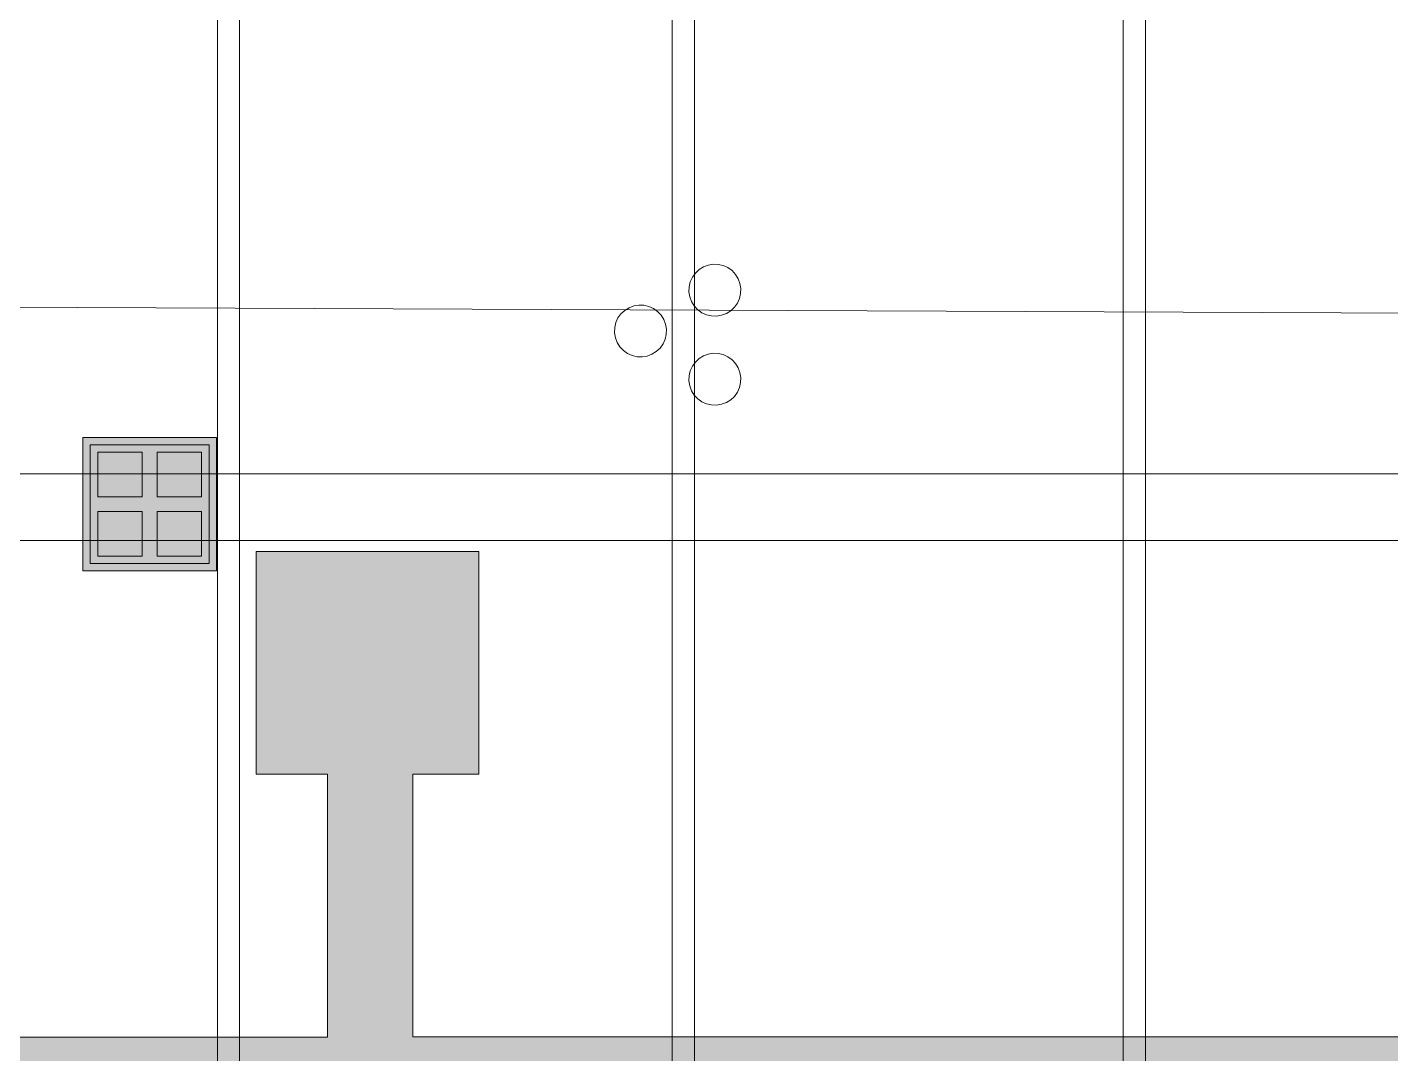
# Model space of a CAD drawing. Header units: inches. Extents: x -10671 to 1761, y -674 to 7170.
# Drawn here: x -8331.2 to -7963.9, y 5630.2 to 5906.8 of the extents above; entities that cross this region are included whole.
import ezdxf

# ---------------------------------------------------------------- set-up
doc = ezdxf.new("R2010")
doc.units = ezdxf.units.IN
doc.header["$LTSCALE"] = 19.2
doc.header["$MEASUREMENT"] = 0
for name, color, linetype, lineweight, true_color in [('DWG-bldg-utility box', 3, 'Continuous', 18, 0x00ff00), ('Venue-Ceiling-HVAC', 7, 'Continuous', 5, 0xbbbbbb), ('Venue-Rigging Steel-High', 7, 'Continuous', 5, 0x800000), ('Venue-Rigging Steel-Low', 7, 'Continuous', 5, 0x0000dd)]:
    doc.layers.add(name, color=color, linetype=linetype, lineweight=lineweight, true_color=true_color)
for name, color, linetype, lineweight in [('Venue-Ceiling-Lights', 7, 'Continuous', 5), ('Venue-Ceiling-Lights Circuits', 7, 'Continuous', 5), ('Venue-Floor Pockets', 7, 'Continuous', 5)]:
    doc.layers.add(name, color=color, linetype=linetype, lineweight=lineweight)

# ---------------------------------------------------------------- blocks, each defined once
blk = doc.blocks.new('FLOORBOX')
at = {"layer": 'Venue-Floor Pockets', "linetype": 'Continuous', "lineweight": 0, "true_color": 0xaaaaaa}
blk.add_hatch(color=253, dxfattribs=at).paths.add_polyline_path([(-18, 18), (18, 18), (18, -18), (-18, -18)])
at = {"layer": 'Venue-Floor Pockets', "linetype": 'Continuous', "lineweight": 0, "true_color": 0xbbbbbb}
blk.add_hatch(color=9, dxfattribs=at).paths.add_polyline_path([(-16, 16), (16, 16), (16, -16), (-16, -16)])
at = {"layer": 'Venue-Floor Pockets', "linetype": 'Continuous', "lineweight": 0, "true_color": 0xdddddd}
for points in [[(-14, 14), (-2, 14), (-2, 2), (-14, 2)], [(2, 14), (14, 14), (14, 2), (2, 2)], [(-14, -2), (-2, -2), (-2, -14), (-14, -14)], [(2, -2), (14, -2), (14, -14), (2, -14)]]:
    blk.add_hatch(color=254, dxfattribs=at).paths.add_polyline_path(points)
at = {"layer": 'Venue-Floor Pockets', "color": 7, "linetype": 'Continuous', "lineweight": 5, "flags": 128}
for points in [[(-18, 18), (18, 18), (18, -18), (-18, -18)], [(-16, 16), (16, 16), (16, -16), (-16, -16)], [(-14, 14), (-2, 14), (-2, 2), (-14, 2)], [(2, 14), (14, 14), (14, 2), (2, 2)], [(-14, -2), (-2, -2), (-2, -14), (-14, -14)], [(2, -2), (14, -2), (14, -14), (2, -14)]]:
    blk.add_lwpolyline(points, close=True, dxfattribs=at)
blk = doc.blocks.new('Group-1321-1')
at = {"layer": 'Venue-Ceiling-Lights', "color": 12, "linetype": 'Continuous', "lineweight": 5, "true_color": 0xdd0000}
for points, invisible_edges in [([(-8152.96, 5835.51, 372.05), (-8150.24, 5841.52, 372.05), (-8146.44, 5842.95, 372.05), (-8152.96, 5835.51, 372.05)], 15), ([(-8145.52, 5828.98, 372.05), (-8152.96, 5835.51, 372.05), (-8146.44, 5842.95, 372.05), (-8145.52, 5828.98, 372.05)], 15), ([(-8146.44, 5842.95, 360.05), (-8150.24, 5841.52, 360.05), (-8152.96, 5835.51, 360.05), (-8146.44, 5842.95, 360.05)], 15), ([(-8138.99, 5836.42, 360.05), (-8146.44, 5842.95, 360.05), (-8152.96, 5835.51, 360.05), (-8138.99, 5836.42, 360.05)], 15), ([(-8152.96, 5835.51, 372.05), (-8152.04, 5839.47, 372.05), (-8150.24, 5841.52, 372.05), (-8152.96, 5835.51, 372.05)], 15), ([(-8150.24, 5841.52, 360.05), (-8152.04, 5839.47, 360.05), (-8152.96, 5835.51, 360.05), (-8150.24, 5841.52, 360.05)], 15), ([(-8152.04, 5839.47, 372.05), (-8151.24, 5840.58, 372.05), (-8150.24, 5841.52, 372.05), (-8152.04, 5839.47, 372.05)], 12), ([(-8150.24, 5841.52, 360.05), (-8151.24, 5840.58, 360.05), (-8152.04, 5839.47, 360.05), (-8150.24, 5841.52, 360.05)], 12), ([(-8150.24, 5841.52, 372.05), (-8149.08, 5842.24, 372.05), (-8146.44, 5842.95, 372.05), (-8150.24, 5841.52, 372.05)], 14), ([(-8146.44, 5842.95, 360.05), (-8149.08, 5842.24, 360.05), (-8150.24, 5841.52, 360.05), (-8146.44, 5842.95, 360.05)], 13), ([(-8149.08, 5842.24, 372.05), (-8147.79, 5842.73, 372.05), (-8146.44, 5842.95, 372.05), (-8149.08, 5842.24, 372.05)], 12), ([(-8146.44, 5842.95, 360.05), (-8147.79, 5842.73, 360.05), (-8149.08, 5842.24, 360.05), (-8146.44, 5842.95, 360.05)], 12), ([(-8146.44, 5842.95, 372.05), (-8145.07, 5842.91, 372.05), (-8142.48, 5842.03, 372.05), (-8146.44, 5842.95, 372.05)], 14), ([(-8146.44, 5842.95, 372.05), (-8142.48, 5842.03, 372.05), (-8140.43, 5840.23, 372.05), (-8146.44, 5842.95, 372.05)], 15), ([(-8146.44, 5842.95, 372.05), (-8140.43, 5840.23, 372.05), (-8138.99, 5836.42, 372.05), (-8146.44, 5842.95, 372.05)], 15), ([(-8146.44, 5842.95, 372.05), (-8138.99, 5836.42, 372.05), (-8145.52, 5828.98, 372.05), (-8146.44, 5842.95, 372.05)], 15), ([(-8142.48, 5842.03, 360.05), (-8145.07, 5842.91, 360.05), (-8146.44, 5842.95, 360.05), (-8142.48, 5842.03, 360.05)], 13), ([(-8140.43, 5840.23, 360.05), (-8142.48, 5842.03, 360.05), (-8146.44, 5842.95, 360.05), (-8140.43, 5840.23, 360.05)], 15), ([(-8138.99, 5836.42, 360.05), (-8140.43, 5840.23, 360.05), (-8146.44, 5842.95, 360.05), (-8138.99, 5836.42, 360.05)], 15), ([(-8145.07, 5842.91, 372.05), (-8143.73, 5842.6, 372.05), (-8142.48, 5842.03, 372.05), (-8145.07, 5842.91, 372.05)], 12), ([(-8142.48, 5842.03, 360.05), (-8143.73, 5842.6, 360.05), (-8145.07, 5842.91, 360.05), (-8142.48, 5842.03, 360.05)], 12), ([(-8142.48, 5842.03, 372.05), (-8141.36, 5841.23, 372.05), (-8140.43, 5840.23, 372.05), (-8142.48, 5842.03, 372.05)], 12), ([(-8140.43, 5840.23, 360.05), (-8141.36, 5841.23, 360.05), (-8142.48, 5842.03, 360.05), (-8140.43, 5840.23, 360.05)], 12), ([(-8152.96, 5835.51, 372.05), (-8152.92, 5836.88, 372.05), (-8152.04, 5839.47, 372.05), (-8152.96, 5835.51, 372.05)], 14), ([(-8152.04, 5839.47, 360.05), (-8152.92, 5836.88, 360.05), (-8152.96, 5835.51, 360.05), (-8152.04, 5839.47, 360.05)], 13), ([(-8152.92, 5836.88, 372.05), (-8152.61, 5838.22, 372.05), (-8152.04, 5839.47, 372.05), (-8152.92, 5836.88, 372.05)], 12), ([(-8152.04, 5839.47, 360.05), (-8152.61, 5838.22, 360.05), (-8152.92, 5836.88, 360.05), (-8152.04, 5839.47, 360.05)], 12), ([(-8140.43, 5840.23, 372.05), (-8139.7, 5839.06, 372.05), (-8138.99, 5836.42, 372.05), (-8140.43, 5840.23, 372.05)], 14), ([(-8138.99, 5836.42, 360.05), (-8139.7, 5839.06, 360.05), (-8140.43, 5840.23, 360.05), (-8138.99, 5836.42, 360.05)], 13), ([(-8139.7, 5839.06, 372.05), (-8139.22, 5837.78, 372.05), (-8138.99, 5836.42, 372.05), (-8139.7, 5839.06, 372.05)], 12), ([(-8138.99, 5836.42, 360.05), (-8139.22, 5837.78, 360.05), (-8139.7, 5839.06, 360.05), (-8138.99, 5836.42, 360.05)], 12), ([(-8152.96, 5835.51, 360.05), (-8145.52, 5828.98, 360.05), (-8138.99, 5836.42, 360.05), (-8152.96, 5835.51, 360.05)], 15), ([(-8152.26, 5832.87, 372.05), (-8152.74, 5834.15, 372.05), (-8152.96, 5835.51, 372.05), (-8152.26, 5832.87, 372.05)], 12), ([(-8151.53, 5831.71, 372.05), (-8152.26, 5832.87, 372.05), (-8152.96, 5835.51, 372.05), (-8151.53, 5831.71, 372.05)], 14), ([(-8145.52, 5828.98, 372.05), (-8151.53, 5831.71, 372.05), (-8152.96, 5835.51, 372.05), (-8145.52, 5828.98, 372.05)], 15), ([(-8152.96, 5835.51, 360.05), (-8152.74, 5834.15, 360.05), (-8152.26, 5832.87, 360.05), (-8152.96, 5835.51, 360.05)], 12), ([(-8152.96, 5835.51, 360.05), (-8152.26, 5832.87, 360.05), (-8151.53, 5831.71, 360.05), (-8152.96, 5835.51, 360.05)], 13), ([(-8152.96, 5835.51, 360.05), (-8151.53, 5831.71, 360.05), (-8145.52, 5828.98, 360.05), (-8152.96, 5835.51, 360.05)], 15), ([(-8138.99, 5836.42, 372.05), (-8141.72, 5830.41, 372.05), (-8145.52, 5828.98, 372.05), (-8138.99, 5836.42, 372.05)], 15), ([(-8145.52, 5828.98, 360.05), (-8141.72, 5830.41, 360.05), (-8138.99, 5836.42, 360.05), (-8145.52, 5828.98, 360.05)], 15), ([(-8138.99, 5836.42, 372.05), (-8139.92, 5832.47, 372.05), (-8141.72, 5830.41, 372.05), (-8138.99, 5836.42, 372.05)], 15), ([(-8141.72, 5830.41, 360.05), (-8139.92, 5832.47, 360.05), (-8138.99, 5836.42, 360.05), (-8141.72, 5830.41, 360.05)], 15), ([(-8138.99, 5836.42, 372.05), (-8139.04, 5835.05, 372.05), (-8139.92, 5832.47, 372.05), (-8138.99, 5836.42, 372.05)], 14), ([(-8139.92, 5832.47, 360.05), (-8139.04, 5835.05, 360.05), (-8138.99, 5836.42, 360.05), (-8139.92, 5832.47, 360.05)], 13), ([(-8139.04, 5835.05, 372.05), (-8139.35, 5833.72, 372.05), (-8139.92, 5832.47, 372.05), (-8139.04, 5835.05, 372.05)], 12), ([(-8139.92, 5832.47, 360.05), (-8139.35, 5833.72, 360.05), (-8139.04, 5835.05, 360.05), (-8139.92, 5832.47, 360.05)], 12), ([(-8173, 5824.51, 372.05), (-8170.28, 5830.52, 372.05), (-8166.47, 5831.95, 372.05), (-8173, 5824.51, 372.05)], 15), ([(-8165.56, 5817.98, 372.05), (-8173, 5824.51, 372.05), (-8166.47, 5831.95, 372.05), (-8165.56, 5817.98, 372.05)], 15), ([(-8166.47, 5831.95, 360.05), (-8170.28, 5830.52, 360.05), (-8173, 5824.51, 360.05), (-8166.47, 5831.95, 360.05)], 15), ([(-8159.03, 5825.42, 360.05), (-8166.47, 5831.95, 360.05), (-8173, 5824.51, 360.05), (-8159.03, 5825.42, 360.05)], 15), ([(-8173, 5824.51, 372.05), (-8172.08, 5828.47, 372.05), (-8170.28, 5830.52, 372.05), (-8173, 5824.51, 372.05)], 15), ([(-8170.28, 5830.52, 360.05), (-8172.08, 5828.47, 360.05), (-8173, 5824.51, 360.05), (-8170.28, 5830.52, 360.05)], 15), ([(-8172.08, 5828.47, 372.05), (-8171.28, 5829.58, 372.05), (-8170.28, 5830.52, 372.05), (-8172.08, 5828.47, 372.05)], 12), ([(-8170.28, 5830.52, 360.05), (-8171.28, 5829.58, 360.05), (-8172.08, 5828.47, 360.05), (-8170.28, 5830.52, 360.05)], 12), ([(-8170.28, 5830.52, 372.05), (-8169.11, 5831.24, 372.05), (-8166.47, 5831.95, 372.05), (-8170.28, 5830.52, 372.05)], 14), ([(-8166.47, 5831.95, 360.05), (-8169.11, 5831.24, 360.05), (-8170.28, 5830.52, 360.05), (-8166.47, 5831.95, 360.05)], 13), ([(-8169.11, 5831.24, 372.05), (-8167.83, 5831.73, 372.05), (-8166.47, 5831.95, 372.05), (-8169.11, 5831.24, 372.05)], 12), ([(-8166.47, 5831.95, 360.05), (-8167.83, 5831.73, 360.05), (-8169.11, 5831.24, 360.05), (-8166.47, 5831.95, 360.05)], 12), ([(-8166.47, 5831.95, 372.05), (-8165.1, 5831.91, 372.05), (-8162.51, 5831.03, 372.05), (-8166.47, 5831.95, 372.05)], 14), ([(-8166.47, 5831.95, 372.05), (-8162.51, 5831.03, 372.05), (-8160.46, 5829.23, 372.05), (-8166.47, 5831.95, 372.05)], 15), ([(-8166.47, 5831.95, 372.05), (-8160.46, 5829.23, 372.05), (-8159.03, 5825.42, 372.05), (-8166.47, 5831.95, 372.05)], 15), ([(-8166.47, 5831.95, 372.05), (-8159.03, 5825.42, 372.05), (-8165.56, 5817.98, 372.05), (-8166.47, 5831.95, 372.05)], 15), ([(-8162.51, 5831.03, 360.05), (-8165.1, 5831.91, 360.05), (-8166.47, 5831.95, 360.05), (-8162.51, 5831.03, 360.05)], 13), ([(-8160.46, 5829.23, 360.05), (-8162.51, 5831.03, 360.05), (-8166.47, 5831.95, 360.05), (-8160.46, 5829.23, 360.05)], 15), ([(-8159.03, 5825.42, 360.05), (-8160.46, 5829.23, 360.05), (-8166.47, 5831.95, 360.05), (-8159.03, 5825.42, 360.05)], 15), ([(-8165.1, 5831.91, 372.05), (-8163.76, 5831.6, 372.05), (-8162.51, 5831.03, 372.05), (-8165.1, 5831.91, 372.05)], 12), ([(-8162.51, 5831.03, 360.05), (-8163.76, 5831.6, 360.05), (-8165.1, 5831.91, 360.05), (-8162.51, 5831.03, 360.05)], 12), ([(-8162.51, 5831.03, 372.05), (-8161.4, 5830.23, 372.05), (-8160.46, 5829.23, 372.05), (-8162.51, 5831.03, 372.05)], 12), ([(-8160.46, 5829.23, 360.05), (-8161.4, 5830.23, 360.05), (-8162.51, 5831.03, 360.05), (-8160.46, 5829.23, 360.05)], 12), ([(-8149.48, 5829.9, 372.05), (-8150.59, 5830.7, 372.05), (-8151.53, 5831.71, 372.05), (-8149.48, 5829.9, 372.05)], 12), ([(-8145.52, 5828.98, 372.05), (-8149.48, 5829.9, 372.05), (-8151.53, 5831.71, 372.05), (-8145.52, 5828.98, 372.05)], 15), ([(-8151.53, 5831.71, 360.05), (-8150.59, 5830.7, 360.05), (-8149.48, 5829.9, 360.05), (-8151.53, 5831.71, 360.05)], 12), ([(-8151.53, 5831.71, 360.05), (-8149.48, 5829.9, 360.05), (-8145.52, 5828.98, 360.05), (-8151.53, 5831.71, 360.05)], 15), ([(-8141.72, 5830.41, 372.05), (-8142.88, 5829.69, 372.05), (-8145.52, 5828.98, 372.05), (-8141.72, 5830.41, 372.05)], 14), ([(-8145.52, 5828.98, 360.05), (-8142.88, 5829.69, 360.05), (-8141.72, 5830.41, 360.05), (-8145.52, 5828.98, 360.05)], 13), ([(-8139.92, 5832.47, 372.05), (-8140.72, 5831.35, 372.05), (-8141.72, 5830.41, 372.05), (-8139.92, 5832.47, 372.05)], 12), ([(-8141.72, 5830.41, 360.05), (-8140.72, 5831.35, 360.05), (-8139.92, 5832.47, 360.05), (-8141.72, 5830.41, 360.05)], 12), ([(-8173, 5824.51, 372.05), (-8172.95, 5825.88, 372.05), (-8172.08, 5828.47, 372.05), (-8173, 5824.51, 372.05)], 14), ([(-8172.08, 5828.47, 360.05), (-8172.95, 5825.88, 360.05), (-8173, 5824.51, 360.05), (-8172.08, 5828.47, 360.05)], 13), ([(-8172.95, 5825.88, 372.05), (-8172.64, 5827.22, 372.05), (-8172.08, 5828.47, 372.05), (-8172.95, 5825.88, 372.05)], 12), ([(-8172.08, 5828.47, 360.05), (-8172.64, 5827.22, 360.05), (-8172.95, 5825.88, 360.05), (-8172.08, 5828.47, 360.05)], 12), ([(-8160.46, 5829.23, 372.05), (-8159.74, 5828.06, 372.05), (-8159.03, 5825.42, 372.05), (-8160.46, 5829.23, 372.05)], 14), ([(-8159.03, 5825.42, 360.05), (-8159.74, 5828.06, 360.05), (-8160.46, 5829.23, 360.05), (-8159.03, 5825.42, 360.05)], 13), ([(-8159.74, 5828.06, 372.05), (-8159.25, 5826.78, 372.05), (-8159.03, 5825.42, 372.05), (-8159.74, 5828.06, 372.05)], 12), ([(-8159.03, 5825.42, 360.05), (-8159.25, 5826.78, 360.05), (-8159.74, 5828.06, 360.05), (-8159.03, 5825.42, 360.05)], 12), ([(-8146.89, 5829.03, 372.05), (-8148.23, 5829.34, 372.05), (-8149.48, 5829.9, 372.05), (-8146.89, 5829.03, 372.05)], 12), ([(-8145.52, 5828.98, 372.05), (-8146.89, 5829.03, 372.05), (-8149.48, 5829.9, 372.05), (-8145.52, 5828.98, 372.05)], 14), ([(-8149.48, 5829.9, 360.05), (-8148.23, 5829.34, 360.05), (-8146.89, 5829.03, 360.05), (-8149.48, 5829.9, 360.05)], 12), ([(-8149.48, 5829.9, 360.05), (-8146.89, 5829.03, 360.05), (-8145.52, 5828.98, 360.05), (-8149.48, 5829.9, 360.05)], 13), ([(-8142.88, 5829.69, 372.05), (-8144.17, 5829.21, 372.05), (-8145.52, 5828.98, 372.05), (-8142.88, 5829.69, 372.05)], 12), ([(-8145.52, 5828.98, 360.05), (-8144.17, 5829.21, 360.05), (-8142.88, 5829.69, 360.05), (-8145.52, 5828.98, 360.05)], 12), ([(-8173, 5824.51, 360.05), (-8165.56, 5817.98, 360.05), (-8159.03, 5825.42, 360.05), (-8173, 5824.51, 360.05)], 15), ([(-8172.29, 5821.87, 372.05), (-8172.78, 5823.15, 372.05), (-8173, 5824.51, 372.05), (-8172.29, 5821.87, 372.05)], 12), ([(-8171.57, 5820.71, 372.05), (-8172.29, 5821.87, 372.05), (-8173, 5824.51, 372.05), (-8171.57, 5820.71, 372.05)], 14), ([(-8165.56, 5817.98, 372.05), (-8171.57, 5820.71, 372.05), (-8173, 5824.51, 372.05), (-8165.56, 5817.98, 372.05)], 15), ([(-8173, 5824.51, 360.05), (-8172.78, 5823.15, 360.05), (-8172.29, 5821.87, 360.05), (-8173, 5824.51, 360.05)], 12), ([(-8173, 5824.51, 360.05), (-8172.29, 5821.87, 360.05), (-8171.57, 5820.71, 360.05), (-8173, 5824.51, 360.05)], 13), ([(-8173, 5824.51, 360.05), (-8171.57, 5820.71, 360.05), (-8165.56, 5817.98, 360.05), (-8173, 5824.51, 360.05)], 15), ([(-8159.03, 5825.42, 372.05), (-8161.75, 5819.41, 372.05), (-8165.56, 5817.98, 372.05), (-8159.03, 5825.42, 372.05)], 15), ([(-8165.56, 5817.98, 360.05), (-8161.75, 5819.41, 360.05), (-8159.03, 5825.42, 360.05), (-8165.56, 5817.98, 360.05)], 15), ([(-8159.03, 5825.42, 372.05), (-8159.95, 5821.47, 372.05), (-8161.75, 5819.41, 372.05), (-8159.03, 5825.42, 372.05)], 15), ([(-8161.75, 5819.41, 360.05), (-8159.95, 5821.47, 360.05), (-8159.03, 5825.42, 360.05), (-8161.75, 5819.41, 360.05)], 15), ([(-8159.03, 5825.42, 372.05), (-8159.07, 5824.05, 372.05), (-8159.95, 5821.47, 372.05), (-8159.03, 5825.42, 372.05)], 14), ([(-8159.95, 5821.47, 360.05), (-8159.07, 5824.05, 360.05), (-8159.03, 5825.42, 360.05), (-8159.95, 5821.47, 360.05)], 13), ([(-8159.07, 5824.05, 372.05), (-8159.39, 5822.72, 372.05), (-8159.95, 5821.47, 372.05), (-8159.07, 5824.05, 372.05)], 12), ([(-8159.95, 5821.47, 360.05), (-8159.39, 5822.72, 360.05), (-8159.07, 5824.05, 360.05), (-8159.95, 5821.47, 360.05)], 12), ([(-8169.51, 5818.9, 372.05), (-8170.63, 5819.7, 372.05), (-8171.57, 5820.71, 372.05), (-8169.51, 5818.9, 372.05)], 12), ([(-8165.56, 5817.98, 372.05), (-8169.51, 5818.9, 372.05), (-8171.57, 5820.71, 372.05), (-8165.56, 5817.98, 372.05)], 15), ([(-8171.57, 5820.71, 360.05), (-8170.63, 5819.7, 360.05), (-8169.51, 5818.9, 360.05), (-8171.57, 5820.71, 360.05)], 12), ([(-8171.57, 5820.71, 360.05), (-8169.51, 5818.9, 360.05), (-8165.56, 5817.98, 360.05), (-8171.57, 5820.71, 360.05)], 15), ([(-8161.75, 5819.41, 372.05), (-8162.92, 5818.69, 372.05), (-8165.56, 5817.98, 372.05), (-8161.75, 5819.41, 372.05)], 14), ([(-8165.56, 5817.98, 360.05), (-8162.92, 5818.69, 360.05), (-8161.75, 5819.41, 360.05), (-8165.56, 5817.98, 360.05)], 13), ([(-8159.95, 5821.47, 372.05), (-8160.75, 5820.35, 372.05), (-8161.75, 5819.41, 372.05), (-8159.95, 5821.47, 372.05)], 12), ([(-8161.75, 5819.41, 360.05), (-8160.75, 5820.35, 360.05), (-8159.95, 5821.47, 360.05), (-8161.75, 5819.41, 360.05)], 12), ([(-8166.93, 5818.03, 372.05), (-8168.26, 5818.34, 372.05), (-8169.51, 5818.9, 372.05), (-8166.93, 5818.03, 372.05)], 12), ([(-8165.56, 5817.98, 372.05), (-8166.93, 5818.03, 372.05), (-8169.51, 5818.9, 372.05), (-8165.56, 5817.98, 372.05)], 14), ([(-8169.51, 5818.9, 360.05), (-8168.26, 5818.34, 360.05), (-8166.93, 5818.03, 360.05), (-8169.51, 5818.9, 360.05)], 12), ([(-8169.51, 5818.9, 360.05), (-8166.93, 5818.03, 360.05), (-8165.56, 5817.98, 360.05), (-8169.51, 5818.9, 360.05)], 13), ([(-8162.92, 5818.69, 372.05), (-8164.2, 5818.21, 372.05), (-8165.56, 5817.98, 372.05), (-8162.92, 5818.69, 372.05)], 12), ([(-8165.56, 5817.98, 360.05), (-8164.2, 5818.21, 360.05), (-8162.92, 5818.69, 360.05), (-8165.56, 5817.98, 360.05)], 12), ([(-8152.96, 5811.51, 372.05), (-8150.24, 5817.52, 372.05), (-8146.44, 5818.95, 372.05), (-8152.96, 5811.51, 372.05)], 15), ([(-8145.52, 5804.98, 372.05), (-8152.96, 5811.51, 372.05), (-8146.44, 5818.95, 372.05), (-8145.52, 5804.98, 372.05)], 15), ([(-8146.44, 5818.95, 360.05), (-8150.24, 5817.52, 360.05), (-8152.96, 5811.51, 360.05), (-8146.44, 5818.95, 360.05)], 15), ([(-8138.99, 5812.42, 360.05), (-8146.44, 5818.95, 360.05), (-8152.96, 5811.51, 360.05), (-8138.99, 5812.42, 360.05)], 15), ([(-8152.96, 5811.51, 372.05), (-8152.04, 5815.47, 372.05), (-8150.24, 5817.52, 372.05), (-8152.96, 5811.51, 372.05)], 15), ([(-8150.24, 5817.52, 360.05), (-8152.04, 5815.47, 360.05), (-8152.96, 5811.51, 360.05), (-8150.24, 5817.52, 360.05)], 15), ([(-8152.04, 5815.47, 372.05), (-8151.24, 5816.58, 372.05), (-8150.24, 5817.52, 372.05), (-8152.04, 5815.47, 372.05)], 12), ([(-8150.24, 5817.52, 360.05), (-8151.24, 5816.58, 360.05), (-8152.04, 5815.47, 360.05), (-8150.24, 5817.52, 360.05)], 12), ([(-8150.24, 5817.52, 372.05), (-8149.08, 5818.24, 372.05), (-8146.44, 5818.95, 372.05), (-8150.24, 5817.52, 372.05)], 14), ([(-8146.44, 5818.95, 360.05), (-8149.08, 5818.24, 360.05), (-8150.24, 5817.52, 360.05), (-8146.44, 5818.95, 360.05)], 13), ([(-8149.08, 5818.24, 372.05), (-8147.79, 5818.73, 372.05), (-8146.44, 5818.95, 372.05), (-8149.08, 5818.24, 372.05)], 12), ([(-8146.44, 5818.95, 360.05), (-8147.79, 5818.73, 360.05), (-8149.08, 5818.24, 360.05), (-8146.44, 5818.95, 360.05)], 12), ([(-8146.44, 5818.95, 372.05), (-8145.07, 5818.91, 372.05), (-8142.48, 5818.03, 372.05), (-8146.44, 5818.95, 372.05)], 14), ([(-8146.44, 5818.95, 372.05), (-8142.48, 5818.03, 372.05), (-8140.43, 5816.23, 372.05), (-8146.44, 5818.95, 372.05)], 15), ([(-8146.44, 5818.95, 372.05), (-8140.43, 5816.23, 372.05), (-8138.99, 5812.42, 372.05), (-8146.44, 5818.95, 372.05)], 15), ([(-8146.44, 5818.95, 372.05), (-8138.99, 5812.42, 372.05), (-8145.52, 5804.98, 372.05), (-8146.44, 5818.95, 372.05)], 15), ([(-8142.48, 5818.03, 360.05), (-8145.07, 5818.91, 360.05), (-8146.44, 5818.95, 360.05), (-8142.48, 5818.03, 360.05)], 13), ([(-8140.43, 5816.23, 360.05), (-8142.48, 5818.03, 360.05), (-8146.44, 5818.95, 360.05), (-8140.43, 5816.23, 360.05)], 15), ([(-8138.99, 5812.42, 360.05), (-8140.43, 5816.23, 360.05), (-8146.44, 5818.95, 360.05), (-8138.99, 5812.42, 360.05)], 15), ([(-8145.07, 5818.91, 372.05), (-8143.73, 5818.6, 372.05), (-8142.48, 5818.03, 372.05), (-8145.07, 5818.91, 372.05)], 12), ([(-8142.48, 5818.03, 360.05), (-8143.73, 5818.6, 360.05), (-8145.07, 5818.91, 360.05), (-8142.48, 5818.03, 360.05)], 12), ([(-8142.48, 5818.03, 372.05), (-8141.36, 5817.23, 372.05), (-8140.43, 5816.23, 372.05), (-8142.48, 5818.03, 372.05)], 12), ([(-8140.43, 5816.23, 360.05), (-8141.36, 5817.23, 360.05), (-8142.48, 5818.03, 360.05), (-8140.43, 5816.23, 360.05)], 12), ([(-8140.43, 5816.23, 372.05), (-8139.7, 5815.06, 372.05), (-8138.99, 5812.42, 372.05), (-8140.43, 5816.23, 372.05)], 14), ([(-8138.99, 5812.42, 360.05), (-8139.7, 5815.06, 360.05), (-8140.43, 5816.23, 360.05), (-8138.99, 5812.42, 360.05)], 13), ([(-8152.96, 5811.51, 372.05), (-8152.92, 5812.88, 372.05), (-8152.04, 5815.47, 372.05), (-8152.96, 5811.51, 372.05)], 14), ([(-8152.04, 5815.47, 360.05), (-8152.92, 5812.88, 360.05), (-8152.96, 5811.51, 360.05), (-8152.04, 5815.47, 360.05)], 13), ([(-8152.96, 5811.51, 360.05), (-8145.52, 5804.98, 360.05), (-8138.99, 5812.42, 360.05), (-8152.96, 5811.51, 360.05)], 15), ([(-8152.92, 5812.88, 372.05), (-8152.61, 5814.22, 372.05), (-8152.04, 5815.47, 372.05), (-8152.92, 5812.88, 372.05)], 12), ([(-8152.04, 5815.47, 360.05), (-8152.61, 5814.22, 360.05), (-8152.92, 5812.88, 360.05), (-8152.04, 5815.47, 360.05)], 12), ([(-8138.99, 5812.42, 372.05), (-8141.72, 5806.41, 372.05), (-8145.52, 5804.98, 372.05), (-8138.99, 5812.42, 372.05)], 15), ([(-8145.52, 5804.98, 360.05), (-8141.72, 5806.41, 360.05), (-8138.99, 5812.42, 360.05), (-8145.52, 5804.98, 360.05)], 15), ([(-8138.99, 5812.42, 372.05), (-8139.92, 5808.47, 372.05), (-8141.72, 5806.41, 372.05), (-8138.99, 5812.42, 372.05)], 15), ([(-8141.72, 5806.41, 360.05), (-8139.92, 5808.47, 360.05), (-8138.99, 5812.42, 360.05), (-8141.72, 5806.41, 360.05)], 15), ([(-8138.99, 5812.42, 372.05), (-8139.04, 5811.05, 372.05), (-8139.92, 5808.47, 372.05), (-8138.99, 5812.42, 372.05)], 14), ([(-8139.92, 5808.47, 360.05), (-8139.04, 5811.05, 360.05), (-8138.99, 5812.42, 360.05), (-8139.92, 5808.47, 360.05)], 13), ([(-8139.7, 5815.06, 372.05), (-8139.22, 5813.78, 372.05), (-8138.99, 5812.42, 372.05), (-8139.7, 5815.06, 372.05)], 12), ([(-8138.99, 5812.42, 360.05), (-8139.22, 5813.78, 360.05), (-8139.7, 5815.06, 360.05), (-8138.99, 5812.42, 360.05)], 12), ([(-8152.26, 5808.87, 372.05), (-8152.74, 5810.15, 372.05), (-8152.96, 5811.51, 372.05), (-8152.26, 5808.87, 372.05)], 12), ([(-8151.53, 5807.71, 372.05), (-8152.26, 5808.87, 372.05), (-8152.96, 5811.51, 372.05), (-8151.53, 5807.71, 372.05)], 14), ([(-8145.52, 5804.98, 372.05), (-8151.53, 5807.71, 372.05), (-8152.96, 5811.51, 372.05), (-8145.52, 5804.98, 372.05)], 15), ([(-8152.96, 5811.51, 360.05), (-8152.74, 5810.15, 360.05), (-8152.26, 5808.87, 360.05), (-8152.96, 5811.51, 360.05)], 12), ([(-8152.96, 5811.51, 360.05), (-8152.26, 5808.87, 360.05), (-8151.53, 5807.71, 360.05), (-8152.96, 5811.51, 360.05)], 13), ([(-8152.96, 5811.51, 360.05), (-8151.53, 5807.71, 360.05), (-8145.52, 5804.98, 360.05), (-8152.96, 5811.51, 360.05)], 15), ([(-8139.92, 5808.47, 372.05), (-8140.72, 5807.35, 372.05), (-8141.72, 5806.41, 372.05), (-8139.92, 5808.47, 372.05)], 12), ([(-8141.72, 5806.41, 360.05), (-8140.72, 5807.35, 360.05), (-8139.92, 5808.47, 360.05), (-8141.72, 5806.41, 360.05)], 12), ([(-8139.04, 5811.05, 372.05), (-8139.35, 5809.72, 372.05), (-8139.92, 5808.47, 372.05), (-8139.04, 5811.05, 372.05)], 12), ([(-8139.92, 5808.47, 360.05), (-8139.35, 5809.72, 360.05), (-8139.04, 5811.05, 360.05), (-8139.92, 5808.47, 360.05)], 12), ([(-8149.48, 5805.9, 372.05), (-8150.59, 5806.7, 372.05), (-8151.53, 5807.71, 372.05), (-8149.48, 5805.9, 372.05)], 12), ([(-8145.52, 5804.98, 372.05), (-8149.48, 5805.9, 372.05), (-8151.53, 5807.71, 372.05), (-8145.52, 5804.98, 372.05)], 15), ([(-8151.53, 5807.71, 360.05), (-8150.59, 5806.7, 360.05), (-8149.48, 5805.9, 360.05), (-8151.53, 5807.71, 360.05)], 12), ([(-8151.53, 5807.71, 360.05), (-8149.48, 5805.9, 360.05), (-8145.52, 5804.98, 360.05), (-8151.53, 5807.71, 360.05)], 15), ([(-8146.89, 5805.03, 372.05), (-8148.23, 5805.34, 372.05), (-8149.48, 5805.9, 372.05), (-8146.89, 5805.03, 372.05)], 12), ([(-8145.52, 5804.98, 372.05), (-8146.89, 5805.03, 372.05), (-8149.48, 5805.9, 372.05), (-8145.52, 5804.98, 372.05)], 14), ([(-8149.48, 5805.9, 360.05), (-8148.23, 5805.34, 360.05), (-8146.89, 5805.03, 360.05), (-8149.48, 5805.9, 360.05)], 12), ([(-8149.48, 5805.9, 360.05), (-8146.89, 5805.03, 360.05), (-8145.52, 5804.98, 360.05), (-8149.48, 5805.9, 360.05)], 13), ([(-8141.72, 5806.41, 372.05), (-8142.88, 5805.69, 372.05), (-8145.52, 5804.98, 372.05), (-8141.72, 5806.41, 372.05)], 14), ([(-8145.52, 5804.98, 360.05), (-8142.88, 5805.69, 360.05), (-8141.72, 5806.41, 360.05), (-8145.52, 5804.98, 360.05)], 13), ([(-8142.88, 5805.69, 372.05), (-8144.17, 5805.21, 372.05), (-8145.52, 5804.98, 372.05), (-8142.88, 5805.69, 372.05)], 12), ([(-8145.52, 5804.98, 360.05), (-8144.17, 5805.21, 360.05), (-8142.88, 5805.69, 360.05), (-8145.52, 5804.98, 360.05)], 12)]:
    blk.add_3dface(points, dxfattribs=dict(at, invisible_edges=invisible_edges))
for points in [[(-8150.24, 5841.52, 372.05), (-8150.24, 5841.52, 360.05), (-8151.24, 5840.58, 360.05), (-8151.24, 5840.58, 372.05)], [(-8149.08, 5842.24, 372.05), (-8149.08, 5842.24, 360.05), (-8150.24, 5841.52, 360.05), (-8150.24, 5841.52, 372.05)], [(-8147.79, 5842.73, 372.05), (-8147.79, 5842.73, 360.05), (-8149.08, 5842.24, 360.05), (-8149.08, 5842.24, 372.05)], [(-8146.44, 5842.95, 372.05), (-8146.44, 5842.95, 360.05), (-8147.79, 5842.73, 360.05), (-8147.79, 5842.73, 372.05)], [(-8145.07, 5842.91, 372.05), (-8145.07, 5842.91, 360.05), (-8146.44, 5842.95, 360.05), (-8146.44, 5842.95, 372.05)], [(-8143.73, 5842.6, 372.05), (-8143.73, 5842.6, 360.05), (-8145.07, 5842.91, 360.05), (-8145.07, 5842.91, 372.05)], [(-8142.48, 5842.03, 372.05), (-8142.48, 5842.03, 360.05), (-8143.73, 5842.6, 360.05), (-8143.73, 5842.6, 372.05)], [(-8141.36, 5841.23, 372.05), (-8141.36, 5841.23, 360.05), (-8142.48, 5842.03, 360.05), (-8142.48, 5842.03, 372.05)], [(-8152.61, 5838.22, 372.05), (-8152.61, 5838.22, 360.05), (-8152.92, 5836.88, 360.05), (-8152.92, 5836.88, 372.05)], [(-8152.04, 5839.47, 372.05), (-8152.04, 5839.47, 360.05), (-8152.61, 5838.22, 360.05), (-8152.61, 5838.22, 372.05)], [(-8151.24, 5840.58, 372.05), (-8151.24, 5840.58, 360.05), (-8152.04, 5839.47, 360.05), (-8152.04, 5839.47, 372.05)], [(-8140.43, 5840.23, 372.05), (-8140.43, 5840.23, 360.05), (-8141.36, 5841.23, 360.05), (-8141.36, 5841.23, 372.05)], [(-8139.7, 5839.06, 372.05), (-8139.7, 5839.06, 360.05), (-8140.43, 5840.23, 360.05), (-8140.43, 5840.23, 372.05)], [(-8139.22, 5837.78, 372.05), (-8139.22, 5837.78, 360.05), (-8139.7, 5839.06, 360.05), (-8139.7, 5839.06, 372.05)], [(-8138.99, 5836.42, 372.05), (-8138.99, 5836.42, 360.05), (-8139.22, 5837.78, 360.05), (-8139.22, 5837.78, 372.05)], [(-8152.92, 5836.88, 372.05), (-8152.92, 5836.88, 360.05), (-8152.96, 5835.51, 360.05), (-8152.96, 5835.51, 372.05)], [(-8152.96, 5835.51, 372.05), (-8152.96, 5835.51, 360.05), (-8152.74, 5834.15, 360.05), (-8152.74, 5834.15, 372.05)], [(-8152.74, 5834.15, 372.05), (-8152.74, 5834.15, 360.05), (-8152.26, 5832.87, 360.05), (-8152.26, 5832.87, 372.05)], [(-8139.35, 5833.72, 372.05), (-8139.35, 5833.72, 360.05), (-8139.04, 5835.05, 360.05), (-8139.04, 5835.05, 372.05)], [(-8139.04, 5835.05, 372.05), (-8139.04, 5835.05, 360.05), (-8138.99, 5836.42, 360.05), (-8138.99, 5836.42, 372.05)], [(-8170.28, 5830.52, 372.05), (-8170.28, 5830.52, 360.05), (-8171.28, 5829.58, 360.05), (-8171.28, 5829.58, 372.05)], [(-8169.11, 5831.24, 372.05), (-8169.11, 5831.24, 360.05), (-8170.28, 5830.52, 360.05), (-8170.28, 5830.52, 372.05)], [(-8167.83, 5831.73, 372.05), (-8167.83, 5831.73, 360.05), (-8169.11, 5831.24, 360.05), (-8169.11, 5831.24, 372.05)], [(-8166.47, 5831.95, 372.05), (-8166.47, 5831.95, 360.05), (-8167.83, 5831.73, 360.05), (-8167.83, 5831.73, 372.05)], [(-8165.1, 5831.91, 372.05), (-8165.1, 5831.91, 360.05), (-8166.47, 5831.95, 360.05), (-8166.47, 5831.95, 372.05)], [(-8163.76, 5831.6, 372.05), (-8163.76, 5831.6, 360.05), (-8165.1, 5831.91, 360.05), (-8165.1, 5831.91, 372.05)], [(-8162.51, 5831.03, 372.05), (-8162.51, 5831.03, 360.05), (-8163.76, 5831.6, 360.05), (-8163.76, 5831.6, 372.05)], [(-8161.4, 5830.23, 372.05), (-8161.4, 5830.23, 360.05), (-8162.51, 5831.03, 360.05), (-8162.51, 5831.03, 372.05)], [(-8152.26, 5832.87, 372.05), (-8152.26, 5832.87, 360.05), (-8151.53, 5831.71, 360.05), (-8151.53, 5831.71, 372.05)], [(-8151.53, 5831.71, 372.05), (-8151.53, 5831.71, 360.05), (-8150.59, 5830.7, 360.05), (-8150.59, 5830.7, 372.05)], [(-8150.59, 5830.7, 372.05), (-8150.59, 5830.7, 360.05), (-8149.48, 5829.9, 360.05), (-8149.48, 5829.9, 372.05)], [(-8142.88, 5829.69, 372.05), (-8142.88, 5829.69, 360.05), (-8141.72, 5830.41, 360.05), (-8141.72, 5830.41, 372.05)], [(-8141.72, 5830.41, 372.05), (-8141.72, 5830.41, 360.05), (-8140.72, 5831.35, 360.05), (-8140.72, 5831.35, 372.05)], [(-8140.72, 5831.35, 372.05), (-8140.72, 5831.35, 360.05), (-8139.92, 5832.47, 360.05), (-8139.92, 5832.47, 372.05)], [(-8139.92, 5832.47, 372.05), (-8139.92, 5832.47, 360.05), (-8139.35, 5833.72, 360.05), (-8139.35, 5833.72, 372.05)], [(-8172.64, 5827.22, 372.05), (-8172.64, 5827.22, 360.05), (-8172.95, 5825.88, 360.05), (-8172.95, 5825.88, 372.05)], [(-8172.08, 5828.47, 372.05), (-8172.08, 5828.47, 360.05), (-8172.64, 5827.22, 360.05), (-8172.64, 5827.22, 372.05)], [(-8171.28, 5829.58, 372.05), (-8171.28, 5829.58, 360.05), (-8172.08, 5828.47, 360.05), (-8172.08, 5828.47, 372.05)], [(-8160.46, 5829.23, 372.05), (-8160.46, 5829.23, 360.05), (-8161.4, 5830.23, 360.05), (-8161.4, 5830.23, 372.05)], [(-8159.74, 5828.06, 372.05), (-8159.74, 5828.06, 360.05), (-8160.46, 5829.23, 360.05), (-8160.46, 5829.23, 372.05)], [(-8159.25, 5826.78, 372.05), (-8159.25, 5826.78, 360.05), (-8159.74, 5828.06, 360.05), (-8159.74, 5828.06, 372.05)], [(-8159.03, 5825.42, 372.05), (-8159.03, 5825.42, 360.05), (-8159.25, 5826.78, 360.05), (-8159.25, 5826.78, 372.05)], [(-8149.48, 5829.9, 372.05), (-8149.48, 5829.9, 360.05), (-8148.23, 5829.34, 360.05), (-8148.23, 5829.34, 372.05)], [(-8148.23, 5829.34, 372.05), (-8148.23, 5829.34, 360.05), (-8146.89, 5829.03, 360.05), (-8146.89, 5829.03, 372.05)], [(-8146.89, 5829.03, 372.05), (-8146.89, 5829.03, 360.05), (-8145.52, 5828.98, 360.05), (-8145.52, 5828.98, 372.05)], [(-8145.52, 5828.98, 372.05), (-8145.52, 5828.98, 360.05), (-8144.17, 5829.21, 360.05), (-8144.17, 5829.21, 372.05)], [(-8144.17, 5829.21, 372.05), (-8144.17, 5829.21, 360.05), (-8142.88, 5829.69, 360.05), (-8142.88, 5829.69, 372.05)], [(-8172.95, 5825.88, 372.05), (-8172.95, 5825.88, 360.05), (-8173, 5824.51, 360.05), (-8173, 5824.51, 372.05)], [(-8173, 5824.51, 372.05), (-8173, 5824.51, 360.05), (-8172.78, 5823.15, 360.05), (-8172.78, 5823.15, 372.05)], [(-8172.78, 5823.15, 372.05), (-8172.78, 5823.15, 360.05), (-8172.29, 5821.87, 360.05), (-8172.29, 5821.87, 372.05)], [(-8159.39, 5822.72, 372.05), (-8159.39, 5822.72, 360.05), (-8159.07, 5824.05, 360.05), (-8159.07, 5824.05, 372.05)], [(-8159.07, 5824.05, 372.05), (-8159.07, 5824.05, 360.05), (-8159.03, 5825.42, 360.05), (-8159.03, 5825.42, 372.05)], [(-8172.29, 5821.87, 372.05), (-8172.29, 5821.87, 360.05), (-8171.57, 5820.71, 360.05), (-8171.57, 5820.71, 372.05)], [(-8171.57, 5820.71, 372.05), (-8171.57, 5820.71, 360.05), (-8170.63, 5819.7, 360.05), (-8170.63, 5819.7, 372.05)], [(-8170.63, 5819.7, 372.05), (-8170.63, 5819.7, 360.05), (-8169.51, 5818.9, 360.05), (-8169.51, 5818.9, 372.05)], [(-8162.92, 5818.69, 372.05), (-8162.92, 5818.69, 360.05), (-8161.75, 5819.41, 360.05), (-8161.75, 5819.41, 372.05)], [(-8161.75, 5819.41, 372.05), (-8161.75, 5819.41, 360.05), (-8160.75, 5820.35, 360.05), (-8160.75, 5820.35, 372.05)], [(-8160.75, 5820.35, 372.05), (-8160.75, 5820.35, 360.05), (-8159.95, 5821.47, 360.05), (-8159.95, 5821.47, 372.05)], [(-8159.95, 5821.47, 372.05), (-8159.95, 5821.47, 360.05), (-8159.39, 5822.72, 360.05), (-8159.39, 5822.72, 372.05)], [(-8169.51, 5818.9, 372.05), (-8169.51, 5818.9, 360.05), (-8168.26, 5818.34, 360.05), (-8168.26, 5818.34, 372.05)], [(-8168.26, 5818.34, 372.05), (-8168.26, 5818.34, 360.05), (-8166.93, 5818.03, 360.05), (-8166.93, 5818.03, 372.05)], [(-8166.93, 5818.03, 372.05), (-8166.93, 5818.03, 360.05), (-8165.56, 5817.98, 360.05), (-8165.56, 5817.98, 372.05)], [(-8165.56, 5817.98, 372.05), (-8165.56, 5817.98, 360.05), (-8164.2, 5818.21, 360.05), (-8164.2, 5818.21, 372.05)], [(-8164.2, 5818.21, 372.05), (-8164.2, 5818.21, 360.05), (-8162.92, 5818.69, 360.05), (-8162.92, 5818.69, 372.05)], [(-8151.24, 5816.58, 372.05), (-8151.24, 5816.58, 360.05), (-8152.04, 5815.47, 360.05), (-8152.04, 5815.47, 372.05)], [(-8150.24, 5817.52, 372.05), (-8150.24, 5817.52, 360.05), (-8151.24, 5816.58, 360.05), (-8151.24, 5816.58, 372.05)], [(-8149.08, 5818.24, 372.05), (-8149.08, 5818.24, 360.05), (-8150.24, 5817.52, 360.05), (-8150.24, 5817.52, 372.05)], [(-8147.79, 5818.73, 372.05), (-8147.79, 5818.73, 360.05), (-8149.08, 5818.24, 360.05), (-8149.08, 5818.24, 372.05)], [(-8146.44, 5818.95, 372.05), (-8146.44, 5818.95, 360.05), (-8147.79, 5818.73, 360.05), (-8147.79, 5818.73, 372.05)], [(-8145.07, 5818.91, 372.05), (-8145.07, 5818.91, 360.05), (-8146.44, 5818.95, 360.05), (-8146.44, 5818.95, 372.05)], [(-8143.73, 5818.6, 372.05), (-8143.73, 5818.6, 360.05), (-8145.07, 5818.91, 360.05), (-8145.07, 5818.91, 372.05)], [(-8142.48, 5818.03, 372.05), (-8142.48, 5818.03, 360.05), (-8143.73, 5818.6, 360.05), (-8143.73, 5818.6, 372.05)], [(-8141.36, 5817.23, 372.05), (-8141.36, 5817.23, 360.05), (-8142.48, 5818.03, 360.05), (-8142.48, 5818.03, 372.05)], [(-8140.43, 5816.23, 372.05), (-8140.43, 5816.23, 360.05), (-8141.36, 5817.23, 360.05), (-8141.36, 5817.23, 372.05)], [(-8139.7, 5815.06, 372.05), (-8139.7, 5815.06, 360.05), (-8140.43, 5816.23, 360.05), (-8140.43, 5816.23, 372.05)], [(-8152.92, 5812.88, 372.05), (-8152.92, 5812.88, 360.05), (-8152.96, 5811.51, 360.05), (-8152.96, 5811.51, 372.05)], [(-8152.61, 5814.22, 372.05), (-8152.61, 5814.22, 360.05), (-8152.92, 5812.88, 360.05), (-8152.92, 5812.88, 372.05)], [(-8152.04, 5815.47, 372.05), (-8152.04, 5815.47, 360.05), (-8152.61, 5814.22, 360.05), (-8152.61, 5814.22, 372.05)], [(-8139.22, 5813.78, 372.05), (-8139.22, 5813.78, 360.05), (-8139.7, 5815.06, 360.05), (-8139.7, 5815.06, 372.05)], [(-8138.99, 5812.42, 372.05), (-8138.99, 5812.42, 360.05), (-8139.22, 5813.78, 360.05), (-8139.22, 5813.78, 372.05)], [(-8139.04, 5811.05, 372.05), (-8139.04, 5811.05, 360.05), (-8138.99, 5812.42, 360.05), (-8138.99, 5812.42, 372.05)], [(-8152.96, 5811.51, 372.05), (-8152.96, 5811.51, 360.05), (-8152.74, 5810.15, 360.05), (-8152.74, 5810.15, 372.05)], [(-8152.74, 5810.15, 372.05), (-8152.74, 5810.15, 360.05), (-8152.26, 5808.87, 360.05), (-8152.26, 5808.87, 372.05)], [(-8152.26, 5808.87, 372.05), (-8152.26, 5808.87, 360.05), (-8151.53, 5807.71, 360.05), (-8151.53, 5807.71, 372.05)], [(-8140.72, 5807.35, 372.05), (-8140.72, 5807.35, 360.05), (-8139.92, 5808.47, 360.05), (-8139.92, 5808.47, 372.05)], [(-8139.92, 5808.47, 372.05), (-8139.92, 5808.47, 360.05), (-8139.35, 5809.72, 360.05), (-8139.35, 5809.72, 372.05)], [(-8139.35, 5809.72, 372.05), (-8139.35, 5809.72, 360.05), (-8139.04, 5811.05, 360.05), (-8139.04, 5811.05, 372.05)], [(-8151.53, 5807.71, 372.05), (-8151.53, 5807.71, 360.05), (-8150.59, 5806.7, 360.05), (-8150.59, 5806.7, 372.05)], [(-8150.59, 5806.7, 372.05), (-8150.59, 5806.7, 360.05), (-8149.48, 5805.9, 360.05), (-8149.48, 5805.9, 372.05)], [(-8149.48, 5805.9, 372.05), (-8149.48, 5805.9, 360.05), (-8148.23, 5805.34, 360.05), (-8148.23, 5805.34, 372.05)], [(-8148.23, 5805.34, 372.05), (-8148.23, 5805.34, 360.05), (-8146.89, 5805.03, 360.05), (-8146.89, 5805.03, 372.05)], [(-8146.89, 5805.03, 372.05), (-8146.89, 5805.03, 360.05), (-8145.52, 5804.98, 360.05), (-8145.52, 5804.98, 372.05)], [(-8145.52, 5804.98, 372.05), (-8145.52, 5804.98, 360.05), (-8144.17, 5805.21, 360.05), (-8144.17, 5805.21, 372.05)], [(-8144.17, 5805.21, 372.05), (-8144.17, 5805.21, 360.05), (-8142.88, 5805.69, 360.05), (-8142.88, 5805.69, 372.05)], [(-8142.88, 5805.69, 372.05), (-8142.88, 5805.69, 360.05), (-8141.72, 5806.41, 360.05), (-8141.72, 5806.41, 372.05)], [(-8141.72, 5806.41, 372.05), (-8141.72, 5806.41, 360.05), (-8140.72, 5807.35, 360.05), (-8140.72, 5807.35, 372.05)]]:
    blk.add_3dface(points, dxfattribs=at)

msp = doc.modelspace()

# ---------------------------------------------------------------- hatches: boundary and pattern name
at = {"layer": 'Venue-Ceiling-HVAC', "linetype": 'Continuous', "lineweight": 0, "true_color": 0xbbbbbb}
msp.add_hatch(color=9, dxfattribs=at).paths.add_polyline_path([(-9581.34, 5599.26), (-9581.74, 5705.54), (-9599.48, 5705.54), (-9599.48, 5765.54), (-9539.48, 5765.54), (-9539.48, 5705.54), (-9557.33, 5705.54), (-9557.33, 5634.63), (-9145.78, 5634.63), (-9145.78, 5705.6), (-9164.97, 5705.6), (-9164.97, 5765.57), (-9104.92, 5765.57), (-9104.92, 5705.6), (-9122.64, 5705.6), (-9122.64, 5634.64), (-8699.14, 5634.64), (-8699.14, 5705.47), (-8718.34, 5705.47), (-8718.34, 5765.58), (-8658.36, 5765.54), (-8658.36, 5705.54), (-8676.11, 5705.54), (-8676.11, 5634.64), (-8250.36, 5634.64), (-8250.36, 5705.54), (-8269.57, 5705.54), (-8269.57, 5765.54), (-8209.57, 5765.54), (-8209.57, 5705.54), (-8227.35, 5705.54), (-8227.35, 5634.73), (-7816.69, 5634.73), (-7816.69, 5705.54), (-7835.88, 5705.54), (-7835.88, 5765.54), (-7775.88, 5765.54), (-7775.88, 5705.54), (-7793.31, 5705.54), (-7793.31, 5634.73), (-7559.34, 5635.22), (-7559.34, 5599.85)])

# ---------------------------------------------------------------- linework, layer by layer
at = {"layer": 'Venue-Ceiling-HVAC', "flags": 128}
msp.add_lwpolyline([(-8676.11, 5634.64), (-8250.36, 5634.64), (-8250.36, 5705.54), (-8269.57, 5705.54), (-8269.57, 5765.54), (-8209.57, 5765.54), (-8209.57, 5705.54), (-8227.35, 5705.54), (-8227.35, 5634.73), (-7816.69, 5634.73), (-7816.69, 5705.54), (-7835.88, 5705.54), (-7835.88, 5765.54), (-7775.88, 5765.54), (-7775.88, 5705.54), (-7793.31, 5705.54), (-7793.31, 5634.73), (-7559.34, 5635.22)], dxfattribs=at)
at = {"layer": 'Venue-Ceiling-Lights Circuits', "color": 7, "linetype": 'Continuous', "lineweight": 5}
msp.add_line((-7466.2, 5827.72), (-10211.82, 5839.23), dxfattribs=at)
at = {"layer": 'Venue-Rigging Steel-High'}
for p, q in [((-8280.02, 6841.36), (-8280.02, 3990.43)), ((-8274.02, 6841.36), (-8274.02, 3990.43)), ((-8157.48, 6841.36), (-8157.48, 3990.43)), ((-8151.48, 6841.36), (-8151.48, 3990.43)), ((-8035.94, 6841.36), (-8035.94, 3990.43)), ((-8029.94, 6841.36), (-8029.94, 3990.43))]:
    msp.add_line(p, q, dxfattribs=at)
at = {"layer": 'Venue-Rigging Steel-Low'}
for p, q in [((-7573.48, 5786.49), (-9700.72, 5786.49)), ((-7573.48, 5768.49), (-9700.72, 5768.49))]:
    msp.add_line(p, q, dxfattribs=at)

# ---------------------------------------------------------------- block references
at = {"layer": 'DWG-bldg-utility box', "rotation": 90}
msp.add_blockref('FLOORBOX', (-8298.26, 5778.29), dxfattribs=at)
at = {"layer": 'Venue-Ceiling-Lights', "color": 12, "true_color": 0xdd0000}
msp.add_blockref('Group-1321-1', (0, 0), dxfattribs=at)

doc.saveas('drawing.dxf')
